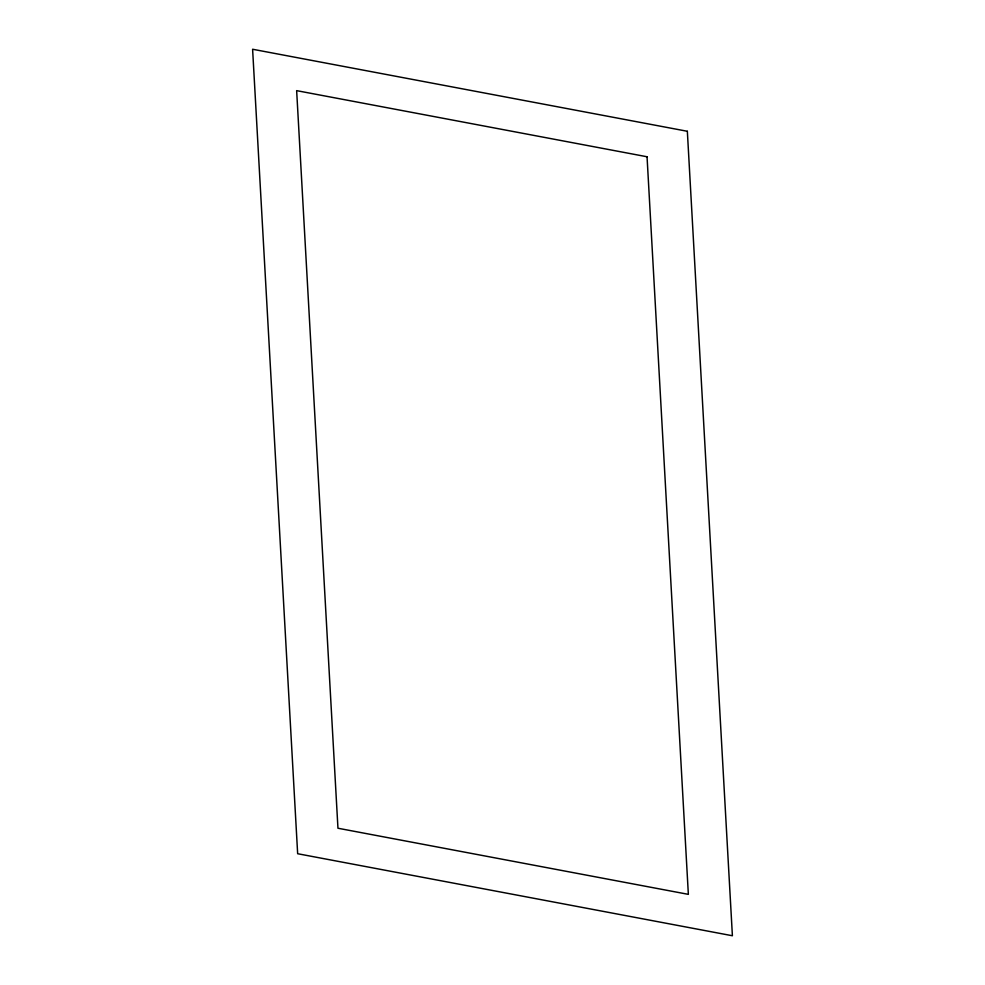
<?xml version="1.0" encoding="UTF-8"?>
<svg xmlns="http://www.w3.org/2000/svg" width="985" height="985" viewBox="0 0 985 985"><rect width="100%" height="100%" fill="white"/><g stroke="black" fill="none" stroke-linecap="round" stroke-linejoin="round"><path stroke-width="1.48" d="M687.345 131.276L252.603 49.25L297.655 853.724L732.397 935.75L687.345 131.276M647.046 156.763L296.645 90.645L337.954 828.237L688.355 894.355L647.046 156.763"/></g></svg>
